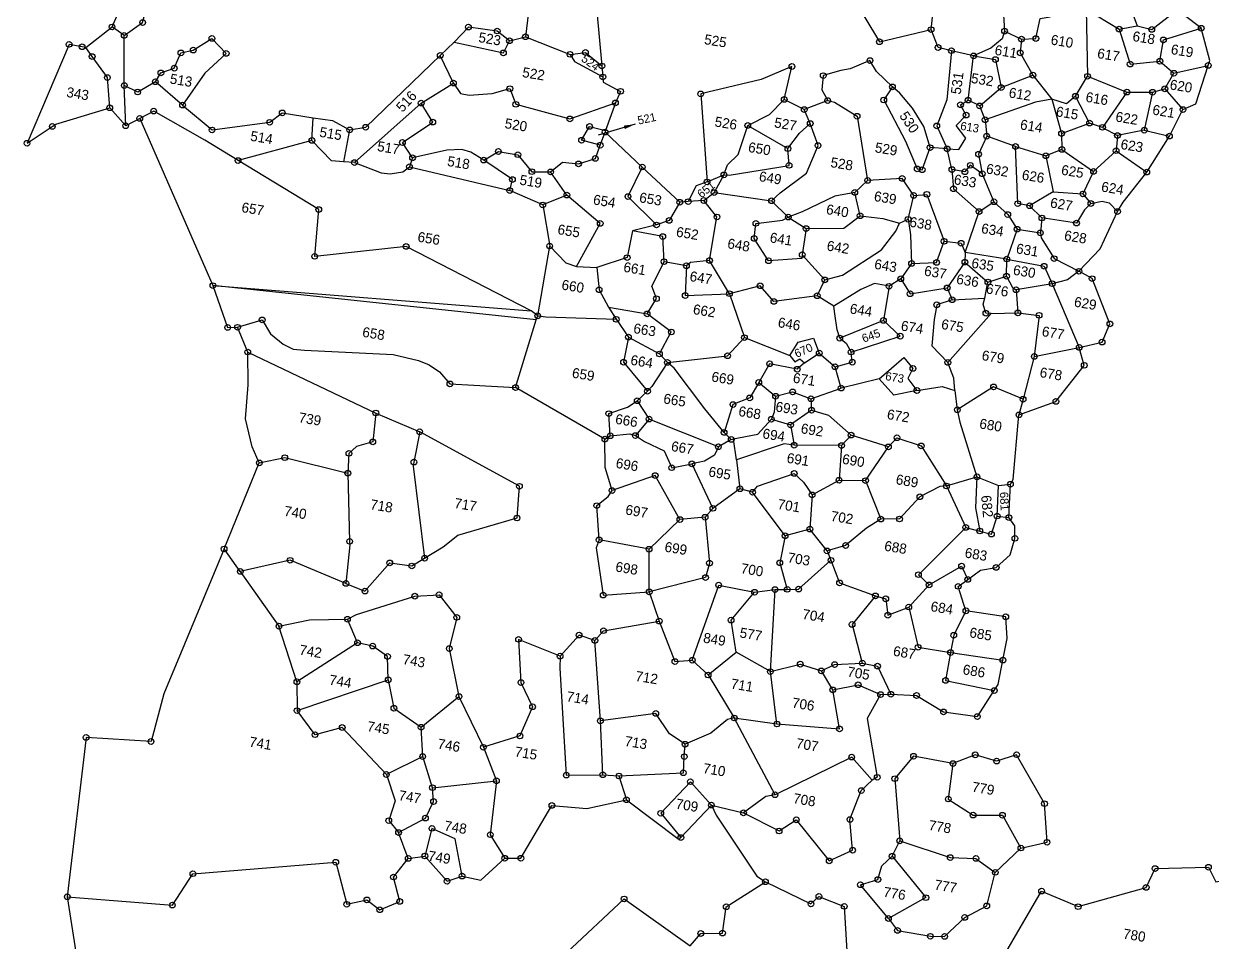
# Model space of a CAD drawing. Header units: metres. Extents: x 257001 to 263849, y 2203477 to 2206997.
# Drawn here: x 261539 to 262073, y 2205011 to 2205424 of the extents above; entities that cross this region are included whole.
import ezdxf

# ---------------------------------------------------------------- set-up
doc = ezdxf.new("R2010")
doc.units = ezdxf.units.M
doc.header["$MEASUREMENT"] = 0
for name, color, linetype in [('OFF', 1, 'Continuous'), ('POLY_PARCEL', 6, 'Continuous'), ('POLY_WATER', 4, 'Continuous'), ('SYM_ARROW', 1, 'Continuous'), ('SYM_STONE', 1, 'Continuous'), ('TEXT_PARCEL', 7, 'Continuous')]:
    doc.layers.add(name, color=color, linetype=linetype)
doc.styles.get("Standard").update_dxf_attribs({"font": 'simplex.shx'})
doc.styles.add('TEXT_MAP', font='KRDEV050.TTF', dxfattribs={"height": 1.8})
doc.dimstyles.get("Standard").update_dxf_attribs({"dimtxt": 0.18, "dimasz": 0.18, "dimexe": 0.18, "dimexo": 0.0625, "dimgap": 0.09, "dimtad": 0, "dimtih": 1, "dimtoh": 1, "dimdec": 4, "dimzin": 0, "dimdsep": 46, "dimtxsty": 'Standard', "dimcen": 0.09, "dimadec": 0, "dimazin": 0, "dimtfac": 1, "dimtdec": 4, "dimtofl": 0, "dimtmove": 0, "dimatfit": 3, "dimfxl": 1, "dimtolj": 1, "dimtzin": 0, "dimarcsym": 0})

# ---------------------------------------------------------------- blocks, each defined once
blk = doc.blocks.new('STONE')
at = {"layer": 'SYM_STONE'}
blk.add_circle((0, 0), 0.511, dxfattribs=at)
blk = doc.blocks.new('TEXTARROW')
blk.add_leader([(0, 0), (8.64, 0)], dimstyle='Standard', override={"dimtxt": 2.5, "dimasz": 2.5, "dimexe": 1.25, "dimexo": 0.625, "dimgap": 0.625, "dimtad": 1, "dimtih": 0, "dimtoh": 0, "dimzin": 8, "dimcen": 2.5, "dimtofl": 1})
blk = doc.blocks.new('FRTH')
at = {"layer": 'OFF'}
for points in [[(-7.19, 917.95), (-3.13, 922.35)], [(-1.18, 907.97), (2.17, 905.26)], [(14.29, 767.01), (23.7, 738.34)]]:
    blk.add_lwpolyline(points, dxfattribs=at)
at = {"layer": 'POLY_PARCEL'}
for points in [[(69.21, 959.82), (70.37, 932.65)], [(158.27, 946.69), (160.8, 947.2), (160.95, 950.88), (162.72, 951.44), (163.07, 955.02), (164.59, 958.86)], [(178.39, 952.43), (181.06, 952.2), (184.99, 956.43)], [(189.77, 953.85), (184.99, 956.43)], [(123.29, 953.75), (133.19, 942.07), (141.99, 945.73)], [(153.73, 953.35), (155.04, 947.6)], [(168.83, 953.86), (175.27, 951.29)], [(168.83, 953.86), (171.05, 942.02)], [(177.25, 954.33), (178.39, 952.43)], [(183.42, 946.8), (183.42, 950.68), (189.77, 953.85)], [(192.11, 947.47), (192.25, 948.37), (189.77, 953.85)], [(175.27, 951.29), (178.39, 952.43)], [(175.27, 951.29), (178.24, 945.43), (183.42, 946.8)], [(141.99, 945.73), (141.82, 949.07)], [(155.04, 947.6), (154.86, 946.19), (153.11, 944.21), (150.29, 942.31)], [(155.04, 947.6), (158.27, 946.69)], [(186.26, 945.08), (192.11, 947.47)], [(188.92, 938.9), (191.05, 940.31), (192.11, 947.47)], [(146.2, 942.59), (143.74, 942.77), (141.99, 945.73)], [(158.27, 946.69), (158.44, 944.21), (161.34, 940.63)], [(183.42, 946.8), (186.26, 945.08)], [(185.1, 942.05), (186.26, 945.08)], [(146.2, 942.59), (146.79, 933.76), (145.8, 928.84), (148.31, 925.07)], [(150.29, 942.31), (146.2, 942.59)], [(150.6, 934.32), (150.29, 942.31)], [(150.29, 942.31), (154.25, 942.31), (156.08, 937.51)], [(156.08, 937.51), (161.34, 940.63)], [(161.34, 940.63), (165.37, 936.93)], [(169.48, 938.14), (171.05, 942.02)], [(171.05, 942.02), (178.48, 940.36)], [(178.48, 940.36), (183.03, 941.09)], [(183.03, 941.09), (182.67, 934.12)], [(183.03, 941.09), (185.1, 942.05)], [(185.1, 942.05), (188.92, 938.9)], [(82.29, 939.22), (84.75, 929.71)], [(136.81, 934.47), (133.52, 936.74), (132.06, 938.48), (128.83, 936.41), (127.21, 935.86), (124.23, 934.44), (124.38, 931.87), (125.74, 930.15)], [(178.48, 940.36), (175.19, 933.42)], [(187.3, 933.81), (188.92, 938.9)], [(-3.13, 922.35), (0.42, 936.32)], [(152.81, 933.63), (156.08, 937.51)], [(165.37, 936.93), (162.56, 935.92), (154.18, 931.35)], [(169.48, 938.14), (168.11, 936.55), (165.37, 936.93)], [(165.37, 936.93), (168.11, 931.14)], [(172.76, 933.8), (169.48, 938.14)], [(118.02, 929.09), (118.42, 935.15), (113.32, 931.97), (103.06, 927.63), (106.75, 912.23)], [(136.81, 934.47), (135.65, 931.89), (140.7, 925.25), (143.58, 920.66), (144.49, 920.66), (145.24, 924.8)], [(145.24, 924.8), (143.53, 928.38), (141, 931.26), (138.32, 933.58), (136.81, 934.47)], [(148.31, 925.07), (150.37, 925.3), (151.28, 927.5), (149.23, 929.48), (150.67, 931.61), (149.38, 933.29), (150.6, 934.32)], [(152.81, 933.63), (150.6, 934.32)], [(-0.72, 921.2), (2.17, 924.03), (3.09, 933.07)], [(67.66, 931.48), (65.2, 932.85), (59.98, 932.71), (57.88, 929.63)], [(67.66, 931.48), (70.37, 932.65)], [(70.37, 932.65), (78.77, 930.84)], [(154.18, 931.35), (152.81, 933.63)], [(168.11, 931.14), (172.76, 933.8)], [(175.19, 933.42), (172.76, 933.8)], [(175.19, 933.42), (178.08, 932.4)], [(182.67, 934.12), (178.08, 932.4)], [(178.08, 932.4), (178.28, 929.68)], [(182.67, 934.12), (187.3, 933.81)], [(184.33, 926.78), (187.3, 933.81)], [(57.88, 929.63), (66.93, 929.16), (67.66, 931.48)], [(78.77, 930.84), (81.45, 931.63), (84.75, 929.71)], [(78.77, 930.84), (79.75, 929.67), (85.24, 927.79)], [(125.74, 930.15), (121.86, 927.88)], [(125.74, 930.15), (127.01, 930.05), (131.4, 928.23), (135.14, 917.18)], [(154.18, 931.35), (154.93, 928.48)], [(168.11, 931.14), (168.64, 928.32)], [(55.82, 926.87), (57.88, 929.63)], [(84.75, 929.71), (85.24, 927.79)], [(85.24, 927.79), (85.47, 926.89), (88.8, 925.76), (88.23, 923.57)], [(112.32, 923.42), (115.82, 926.01), (118.02, 929.09)], [(121.86, 927.88), (118.02, 929.09)], [(123.32, 925.58), (121.86, 927.88)], [(154.93, 928.48), (154.02, 925.05), (155.24, 921.7)], [(160.34, 927.49), (154.93, 928.48)], [(168.64, 928.32), (165.98, 926.73)], [(168.64, 928.32), (174.88, 925.34)], [(178.28, 929.68), (174.88, 925.34)], [(178.28, 929.68), (184.33, 926.78)], [(41.95, 911.04), (44.71, 911.98), (55.82, 926.87)], [(58.97, 922.36), (55.82, 926.87)], [(160.34, 927.49), (165.98, 926.73)], [(164.57, 917.4), (162.4, 917.44), (160.34, 927.49)], [(165.98, 926.73), (168.34, 920.56)], [(180.3, 918.94), (181, 920.77), (184.33, 926.78)], [(58.97, 922.36), (60.49, 920.7), (62.08, 920.7), (66.14, 921.64), (69.11, 923.01), (70.63, 920.41), (80.62, 919.4), (88.23, 923.57)], [(88.23, 923.57), (87.29, 918.38)], [(118.72, 910.77), (120.04, 912.41), (124.13, 916.7), (125.34, 921.9), (123.32, 925.58)], [(120.09, 920.48), (121.7, 923.56), (123.32, 925.58)], [(148.31, 925.07), (145.24, 924.8)], [(149.75, 921.55), (148.31, 925.07)], [(174.88, 925.34), (173.67, 921.05)], [(6.14, 913.9), (6.86, 915.64), (9.1, 916.87), (9.83, 919.76), (11.93, 920.63), (14.9, 923.23), (17.86, 920.99), (14.68, 916.87), (11.64, 910.57)], [(53.83, 917.88), (58.97, 922.36)], [(109.53, 913.97), (109.88, 915.88), (111.48, 918.02), (112.32, 923.42)], [(112.32, 923.42), (120.09, 920.48)], [(155.24, 921.7), (152.88, 922.84), (152.11, 921.55), (149.75, 921.55)], [(149.75, 921.55), (150.59, 918.2), (155.78, 914.91)], [(155.24, 921.7), (158.13, 917.08)], [(109.53, 913.97), (110.49, 914.07), (120.79, 917.56), (120.09, 920.48)], [(168.34, 920.56), (164.57, 917.4)], [(175.34, 919.59), (174.38, 918.27), (173.37, 915.7), (167.1, 915.6)], [(168.34, 920.56), (173.67, 921.05)], [(173.67, 921.05), (175.34, 919.59)], [(175.34, 919.59), (177.26, 920.34), (178.57, 920.24), (180.3, 918.94)], [(-7.19, 917.95), (-7.84, 917.97), (-10.23, 918.02), (-14.79, 899.28), (-10.8, 902.99), (-10.23, 903.52), (-1.18, 907.97)], [(53.83, 917.88), (43.76, 905.39)], [(53.9, 907.93), (51.66, 910.35), (56.44, 914.84), (53.83, 917.88)], [(86.77, 915.62), (83.32, 915.96), (84.33, 918.64), (87.27, 918.38), (87.29, 918.38)], [(86.77, 915.62), (87.24, 918.09)], [(87.29, 918.38), (87.24, 918.09)], [(87.24, 918.09), (94.85, 912.99)], [(135.14, 917.18), (133.22, 914.68)], [(143.73, 915.86), (141.2, 918.54), (135.14, 917.18)], [(155.78, 914.91), (158.13, 917.08)], [(158.13, 917.08), (160.95, 915.21), (163.03, 912.89)], [(164.57, 917.4), (167.1, 915.6)], [(175.21, 907.24), (178.32, 911.84), (180.3, 918.94)], [(78.76, 909.45), (80.57, 911.55), (83.46, 911.69), (86.29, 913.14), (86.77, 915.62)], [(143.43, 911.47), (143.73, 915.86)], [(143.73, 915.86), (146.05, 916.44), (150.45, 908.62)], [(167.1, 915.6), (167.25, 912.92)], [(6.14, 913.9), (3.31, 911.58), (0.76, 912.33)], [(11.64, 910.57), (6.14, 913.9)], [(94.85, 912.99), (93.17, 907.35), (99.05, 903.14)], [(94.85, 912.99), (102.51, 907.84)], [(106.75, 912.23), (109.53, 913.97)], [(109.53, 913.97), (108.32, 910.56)], [(133.22, 914.68), (129.79, 913.42), (124.48, 909.73), (122.16, 908.37)], [(134.84, 910.71), (133.22, 914.68)], [(154.49, 907.26), (155.78, 914.91)], [(163.03, 912.89), (162.07, 907.31)], [(163.03, 912.89), (167.25, 912.92)], [(167.25, 912.92), (167.56, 912.04), (170.44, 908.76), (175.21, 907.24)], [(11.64, 910.57), (17.58, 907.02), (27.57, 910.06), (29.52, 912.09), (35.15, 912.12)], [(35.15, 912.12), (38.62, 912.2), (41.95, 911.04)], [(35.58, 908.07), (35.15, 912.12)], [(41.95, 911.04), (41.79, 905.22)], [(66.57, 909.59), (64.04, 910.6), (62.37, 910.82), (59.77, 910.31), (53.9, 907.93)], [(66.57, 909.59), (68.91, 911.55), (72.46, 911.55), (75.43, 908.95), (78.76, 909.45)], [(106.75, 912.23), (104.93, 911.24), (103.99, 908.2)], [(108.32, 910.56), (118.72, 910.77)], [(122.16, 908.37), (118.72, 910.77)], [(125.64, 906.85), (132.31, 908.04), (134.84, 910.71)], [(134.84, 910.71), (138.93, 910.87), (142.01, 910.51)], [(142.01, 910.51), (143.43, 911.47)], [(143.43, 911.47), (144.33, 908.8), (145.34, 903.75)], [(23.08, 902.37), (16.6, 904.98), (6.7, 908.66), (4.44, 906.96)], [(72.07, 904.96), (72.22, 906.99), (66.57, 909.59)], [(82.31, 905.83), (78.76, 909.45)], [(106.7, 908.85), (103.99, 908.2)], [(106.7, 908.85), (108.32, 910.56)], [(109.48, 898.4), (109.53, 906.32), (106.7, 908.85)], [(130.44, 898.32), (133.47, 899.68), (139.59, 905.29), (141.61, 909), (142.01, 910.51)], [(145.34, 903.75), (149.74, 904.66), (150.45, 908.62)], [(150.45, 908.62), (153.53, 908.77), (154.49, 907.26)], [(4.44, 906.96), (2.17, 905.26)], [(4.44, 906.96), (22.26, 879.48)], [(35.58, 908.07), (23.08, 902.37)], [(41.79, 905.22), (39.64, 905.03), (35.58, 908.07)], [(53.9, 907.93), (53.61, 906.26)], [(102.51, 907.84), (101.17, 904.31), (99.05, 903.14)], [(103.99, 908.2), (102.51, 907.84)], [(125.73, 902.12), (125.74, 901.43), (119.94, 900.06), (116.75, 903.6), (116.6, 906.32), (121.25, 907.64)], [(121.25, 907.64), (122.16, 908.37)], [(122.16, 908.37), (125.64, 906.85)], [(125.64, 906.85), (125.73, 902.12)], [(162.07, 907.31), (154.49, 907.26)], [(154.49, 907.26), (154.74, 905.54)], [(162.07, 907.31), (168.89, 907.13), (170.84, 904.27)], [(162.52, 904.25), (162.07, 907.31)], [(175.21, 907.24), (173.42, 905.38), (170.84, 904.27)], [(177.48, 893.77), (181.36, 895.37), (182.21, 898.83), (177.75, 906.32), (175.21, 907.24)], [(43.76, 905.39), (41.79, 905.22)], [(43.76, 905.39), (48.76, 904.38), (50.43, 904.45), (52.6, 905.18), (53.61, 906.26)], [(53.61, 906.26), (72.07, 904.96)], [(78.32, 903.37), (72.07, 904.96)], [(82.31, 905.83), (78.32, 903.37)], [(86.1, 893.47), (89.04, 901.78), (82.31, 905.83)], [(154.74, 905.54), (152.37, 900.47)], [(154.74, 905.54), (159.39, 902.69)], [(79.33, 884.28), (55.35, 892.05), (39.44, 887.63), (38.8, 896.04), (23.08, 902.37)], [(78.32, 903.37), (80.75, 896.3)], [(99.05, 903.14), (95, 901.39)], [(145.34, 903.75), (143.88, 900.72)], [(159.29, 899.76), (159.39, 902.69)], [(159.39, 902.69), (162.52, 904.25)], [(162.52, 904.25), (163.93, 902.44), (164.61, 902.14)], [(170.84, 904.27), (164.61, 902.14)], [(164.61, 902.14), (165.61, 898.1)], [(170.84, 904.27), (177.48, 893.77)], [(95, 901.39), (94.81, 896.5), (89.72, 893.89)], [(101.45, 896.86), (100.49, 901.27), (95, 901.39)], [(130.44, 898.32), (125.73, 902.12)], [(143.88, 900.72), (142.01, 899.05)], [(143.88, 900.72), (145.95, 898.35), (152.37, 900.47)], [(152.37, 900.47), (153.58, 898.5)], [(109.48, 898.4), (106.14, 897.49), (105.54, 896.78)], [(113.97, 893.1), (109.48, 898.4)], [(129.58, 895.29), (130.44, 898.32)], [(142.01, 899.05), (139.38, 899.1), (137.11, 897.69), (132.82, 893.95)], [(142.01, 899.05), (142.01, 892.84)], [(153.58, 898.5), (151, 897.16), (151, 894.48), (151.31, 889.74), (154.64, 887.29)], [(153.58, 898.5), (159.29, 899.76)], [(160.9, 897.21), (159.94, 897.11), (159.19, 898.62), (159.29, 899.76)], [(160.9, 897.21), (165.61, 898.1)], [(165.61, 898.1), (169.43, 898.28), (169.78, 890.86)], [(80.66, 883.59), (80.75, 896.3)], [(80.75, 896.3), (84.08, 893.77), (86.1, 893.47)], [(99.98, 887.11), (101.19, 890.09), (100.03, 892.16), (101.45, 896.86)], [(105.54, 896.78), (101.45, 896.86)], [(105.54, 896.78), (106.2, 891.48), (113.97, 893.1)], [(154.64, 887.29), (160.9, 897.21)], [(86.1, 893.47), (89.72, 893.89)], [(89.72, 893.89), (90.78, 890), (92.97, 887.22)], [(129.58, 895.29), (122.06, 893.02), (119.18, 895.39), (113.97, 893.1)], [(132.82, 893.95), (129.58, 895.29)], [(134.79, 888.43), (134.08, 889.84), (133.22, 892.57), (132.82, 893.95)], [(168.77, 880.07), (174.92, 883.53), (178.88, 890.74), (177.48, 893.77)], [(169.78, 890.86), (177.48, 893.77)], [(113.97, 893.1), (117.91, 885.75)], [(142.01, 892.84), (134.79, 888.43)], [(137.21, 886.31), (145.45, 890.55), (142.01, 892.84)], [(169.78, 890.86), (169.04, 882.95)], [(92.97, 887.22), (94.67, 885.26)], [(92.97, 887.22), (99.98, 887.11)], [(126.45, 883.93), (127.56, 886.51), (130.14, 887.67), (131.6, 885.2)], [(134.79, 888.43), (136.1, 887.72), (137.21, 886.31)], [(156.71, 882.54), (156.16, 884.66), (154.64, 887.29)], [(80.66, 883.59), (82.16, 883.63), (94.67, 885.26)], [(94.67, 885.26), (97.35, 882.47)], [(103.33, 880.38), (104.79, 884.62), (99.98, 887.11)], [(104.99, 879.12), (115.45, 882.05), (117.91, 885.75)], [(117.91, 885.75), (126.45, 883.93)], [(129.24, 883.06), (131.6, 885.2)], [(131.6, 885.2), (134.79, 883.23)], [(134.79, 883.23), (137.72, 884.54), (137.21, 886.31)], [(142.97, 882.37), (146.71, 886.86), (148.63, 885.2), (148.02, 883.28), (149.99, 881.41)], [(22.26, 879.48), (79.33, 884.28)], [(80.66, 883.59), (79.33, 884.28)], [(80.53, 882.86), (80.66, 883.59)], [(129.24, 883.06), (128.18, 881.7), (123.13, 881.85), (121.74, 878.22)], [(126.45, 883.93), (127.52, 882.96), (128.33, 883.61), (129.24, 883.06)], [(136.5, 879.64), (134.79, 883.23)], [(169.04, 882.95), (163.46, 884.28), (157.7, 879.18)], [(169.04, 882.95), (168.77, 880.07)], [(80.53, 882.86), (22.26, 879.48)], [(78.83, 870.25), (80.53, 882.86)], [(97.35, 882.47), (97.21, 877.88), (102.3, 873.43)], [(97.35, 882.47), (103.33, 880.38)], [(142.97, 882.37), (136.5, 879.64)], [(149.99, 881.41), (146.05, 879.94), (142.97, 882.37)], [(149.99, 881.41), (154.34, 882.85), (156.71, 882.54)], [(156.71, 882.54), (157.7, 879.18)], [(22.26, 879.48), (26.1, 872.51), (27.85, 872.82)], [(104.99, 879.12), (102.92, 874.38), (102.3, 873.43)], [(103.33, 880.38), (104.99, 879.12)], [(117.07, 868.37), (112.97, 871.98), (106.36, 878.29), (104.99, 879.12)], [(131.47, 876.86), (136.5, 879.64)], [(157.7, 879.18), (158.51, 877.06), (163.13, 867.88)], [(169.27, 867.53), (169.62, 868.45), (168.77, 880.07)], [(121.74, 878.22), (120.6, 875.23), (117.82, 873.57), (117.07, 868.37)], [(121.74, 878.22), (125.13, 876.29)], [(125.13, 876.29), (128.02, 877.55), (131.47, 876.86)], [(131.47, 876.86), (131.91, 874.85)], [(27.85, 872.82), (31.99, 874.84), (33.86, 872.65), (36.39, 871.18), (38.31, 870.58), (40.38, 870.73), (56.19, 872.52), (60.84, 872.22), (62.86, 871.76), (64.88, 870.81), (67.1, 868.99), (78.83, 870.25)], [(125.13, 876.29), (125.32, 873.41), (125.05, 872.08)], [(131.91, 874.85), (128.63, 871.63)], [(131.91, 874.85), (135.04, 874.48), (139.62, 871.59)], [(30.38, 868.74), (27.85, 872.82)], [(102.3, 873.43), (100.75, 871.45)], [(146.58, 870.59), (147.83, 872.47), (152.35, 871.72), (157.99, 865.36)], [(96.15, 863.71), (78.83, 870.25)], [(97.01, 864.46), (96.1, 868.34), (99.23, 870.06), (100.75, 871.45)], [(100.75, 871.45), (103.38, 868.55)], [(118.94, 867.5), (119.79, 867.84), (123.08, 869.05), (125.05, 872.08)], [(125.05, 872.08), (128.63, 871.63)], [(128.63, 871.63), (129.85, 868.14)], [(139.62, 871.59), (138.24, 869.46)], [(146.58, 870.59), (139.62, 871.59)], [(143.51, 863.95), (146.58, 870.59)], [(35.65, 849.45), (33.91, 852.08), (31.94, 856.82), (31.39, 862.93), (30.38, 868.74)], [(30.38, 868.74), (54.83, 861.67)], [(103.38, 868.55), (101.45, 865.23)], [(116.46, 865.67), (103.53, 868.52), (103.38, 868.55)], [(117.07, 868.37), (118.53, 867.33)], [(129.85, 868.14), (128.03, 868.09), (120.05, 863.9)], [(138.24, 869.46), (129.85, 868.14)], [(138.24, 869.46), (138.8, 863.26)], [(118.53, 867.33), (116.46, 865.67)], [(118.53, 867.33), (118.94, 867.5)], [(120.05, 863.9), (118.95, 867.46), (118.94, 867.5)], [(157.99, 865.36), (163.13, 867.88)], [(163.13, 867.88), (163.76, 862.35), (165.21, 858.36)], [(163.13, 867.88), (167.2, 866.94)], [(167.2, 866.94), (169.27, 867.53)], [(167.85, 861.52), (167.2, 866.94)], [(169.97, 861.59), (169.27, 867.53)], [(96.15, 863.71), (97.01, 864.46)], [(97.01, 864.46), (100.4, 865.37), (101.45, 865.23)], [(101.45, 865.23), (103.22, 864.42), (106.97, 863.36), (108.81, 860.6), (112.27, 861.87)], [(116.46, 865.67), (116.01, 864.05), (114.44, 862.69), (112.27, 861.87)], [(120.05, 863.9), (121.51, 858.85)], [(138.8, 863.26), (143.51, 863.95)], [(143.51, 863.95), (147.33, 857.59)], [(157.99, 865.36), (156.86, 865.11), (153.6, 862.67), (150.65, 858.15), (147.33, 857.59)], [(157.99, 865.36), (162.62, 858.59)], [(54.83, 861.67), (55.13, 856.47), (52.4, 855.16), (51.24, 853.74), (51.62, 850.21)], [(54.83, 861.67), (63.14, 859.63)], [(98.91, 854.81), (97, 858.69), (96.15, 863.71)], [(112.27, 861.87), (117.29, 854.6)], [(123.86, 858.61), (124.57, 859.82), (130.68, 863.15), (132.55, 861.89), (134.47, 859.87)], [(134.47, 859.87), (138.8, 863.26)], [(63.14, 859.63), (63, 854.09), (62.99, 853.37), (67.7, 837.38)], [(67.7, 837.38), (70.67, 839.92), (72.89, 842.44), (82.89, 847.19), (82.39, 852.87), (63.14, 859.63)], [(134.47, 859.87), (135.07, 853.76)], [(164.5, 849.43), (166.49, 851.42), (169.17, 852.38), (171.29, 855.05), (171.64, 858.08), (171.29, 860.3), (169.97, 861.59)], [(165.21, 858.36), (167.36, 858.16), (167.85, 861.52)], [(167.85, 861.52), (169.97, 861.59)], [(111.78, 851.66), (106.12, 858.73), (98.91, 854.81)], [(121.51, 858.85), (117.29, 854.6)], [(123.86, 858.61), (121.51, 858.85)], [(130.88, 851.84), (123.86, 858.61)], [(147.33, 857.59), (145.07, 855.59), (141.88, 851.89), (138.74, 850.38)], [(157.81, 847.35), (155.62, 848.84), (162.62, 858.59)], [(162.62, 858.59), (165.21, 858.36)], [(98.06, 845.69), (96.65, 851.7), (98.41, 853.68), (98.91, 854.81)], [(117.29, 854.6), (116.16, 852.79)], [(135.07, 853.76), (130.88, 851.84)], [(138.74, 850.38), (135.07, 853.76)], [(35.65, 849.45), (40, 851.11), (51.62, 850.21)], [(107.18, 845.51), (111.78, 851.66)], [(116.16, 852.79), (118.28, 844.81), (118, 842.12), (108.45, 837.95)], [(116.16, 852.79), (111.78, 851.66)], [(130.88, 851.84), (130.72, 846.91), (132.82, 842.42)], [(157.81, 847.35), (163.01, 851.61), (164.5, 849.43)], [(31.92, 833.17), (35.65, 849.45)], [(51.62, 850.21), (53.93, 838.18), (54.04, 837.59), (54.5, 830.62)], [(132.82, 842.42), (134.83, 842.79), (139.71, 848.84)], [(138.74, 850.38), (139.71, 848.84)], [(139.71, 848.84), (141.9, 845.09), (148.62, 843.82)], [(165.08, 843.82), (163, 847.93), (164.5, 849.43)], [(154.84, 842.83), (157.81, 847.35)], [(98.06, 845.69), (97.78, 844.24), (100.39, 836.05), (108.45, 837.95)], [(107.18, 845.51), (98.06, 845.69)], [(108.45, 837.95), (107.18, 845.51)], [(130.66, 842.02), (132.82, 842.42)], [(148.62, 843.82), (145.32, 838.1), (148.25, 831.55)], [(148.62, 843.82), (150.53, 843.61), (151.38, 840.76), (154.84, 842.83)], [(154.84, 842.83), (157.68, 835.97), (163.58, 835.98)], [(165.08, 843.82), (163.63, 839.14), (163.58, 835.98)], [(173.06, 836.17), (173.16, 840.13), (172.3, 843.92), (165.08, 843.82)], [(118.07, 827.11), (120.55, 841.17), (127.12, 840.96)], [(125.57, 829.8), (123.76, 835.35), (127.12, 840.96)], [(127.12, 840.96), (130.66, 842.02)], [(132.22, 827.36), (130.66, 842.02)], [(54.5, 830.62), (58.09, 829.82), (61.67, 835.53), (65.66, 835.63), (67.7, 837.38)], [(108.45, 837.95), (111.07, 833.08)], [(163.58, 835.98), (173.06, 836.17)], [(172.43, 830.53), (172.96, 831.73), (173.06, 836.17)], [(163.58, 835.98), (163.51, 830.9), (172.43, 830.53)], [(31.92, 833.17), (25.45, 805.78), (24.59, 796.95), (12.97, 795.78), (14.29, 767.01)], [(35.45, 829.66), (31.92, 833.17)], [(54.5, 830.62), (43.94, 833.09), (35.45, 829.66)], [(100.23, 827.78), (101.49, 829.75), (111.07, 833.08)], [(111.07, 833.08), (115.03, 826.36), (118.07, 827.11)], [(35.45, 829.66), (43.89, 821.1)], [(55.81, 824.33), (57.27, 825.42), (67.07, 830.37), (71.32, 831.33), (75.11, 827.84), (74.7, 822.09), (77.81, 813.87)], [(121.29, 824.95), (125.57, 829.8)], [(132.22, 827.36), (125.57, 829.8)], [(141.23, 828.98), (143.4, 830.49), (148.25, 831.55)], [(148.25, 831.55), (151.03, 831.45), (154.21, 826.86)], [(154.21, 826.86), (158.81, 827.39), (164.06, 825.27), (170.18, 825.42), (172.43, 830.53)], [(100.23, 827.78), (97.29, 828.25), (94.53, 823.99)], [(103.56, 813.68), (100.23, 827.78)], [(132.22, 827.36), (137.3, 829.55), (141.23, 828.98)], [(143.81, 825.95), (141.23, 828.98)], [(143.81, 825.95), (148.15, 827.58), (152.41, 826.51)], [(94.53, 823.99), (86.69, 825.74), (88.38, 818.16), (91.14, 814.21), (89.76, 808.67), (83.6, 805.6)], [(118.07, 827.11), (121.29, 824.95)], [(134.92, 818.28), (132.22, 827.36)], [(134.92, 818.28), (146.13, 819.23), (143.81, 825.95)], [(152.41, 826.51), (150.72, 821.87), (154.23, 811.76), (153.41, 811.11)], [(152.41, 826.51), (154.21, 826.86)], [(43.89, 821.1), (49.09, 823.12), (55.81, 824.33)], [(58.28, 820.45), (55.81, 824.33)], [(94.53, 823.99), (94.84, 821.82), (99.1, 803.09), (105.56, 804.22)], [(121.29, 824.95), (127.19, 818.1)], [(48.68, 811.77), (43.89, 821.1)], [(58.28, 820.45), (48.68, 811.77)], [(64.8, 814.77), (63.99, 818.91), (61.06, 820.3), (58.28, 820.45)], [(181.73, 803.42), (186.18, 805.19), (184.61, 811.96), (178.25, 819.82), (174.89, 818.11), (170.93, 818.59), (167.23, 816.4)], [(127.19, 818.1), (126, 817.66), (123.49, 814.71), (119.23, 812.02)], [(127.19, 818.1), (134.92, 818.28)], [(136.63, 805.68), (127.19, 818.1)], [(49.54, 806.67), (64.8, 814.77)], [(64.8, 814.77), (66.63, 809.92), (72, 807.34)], [(119.23, 812.02), (116.16, 813.43), (113.15, 816.62), (103.56, 813.68)], [(167.23, 816.4), (160.05, 816.54), (157.38, 812.03)], [(167.23, 816.4), (167.44, 809.98), (172.29, 807.86), (177.49, 808.68), (181.73, 803.42)], [(72, 807.34), (77.81, 813.87)], [(77.81, 813.87), (83.6, 805.6)], [(105.56, 804.22), (103.56, 813.68)], [(153.41, 811.11), (149.11, 814.59), (136.63, 805.68)], [(48.68, 811.77), (49.54, 806.67)], [(108.45, 804.47), (119.76, 806.92), (119.46, 809.8), (119.23, 812.02)], [(131.58, 801.57), (138.4, 799.39), (141.13, 801.87), (148.15, 795.56), (151.99, 798.13), (150.63, 803.48), (151.79, 808.94), (153.41, 811.11)], [(157.38, 812.03), (160.05, 801.16)], [(67.22, 797.96), (58.03, 805), (53.43, 802.93), (49.54, 806.67)], [(73.13, 802.2), (72, 807.34)], [(83.6, 805.6), (86.9, 800.06)], [(105.56, 804.22), (108.45, 804.47)], [(108.45, 804.47), (110.47, 800.48)], [(125.66, 802), (121.26, 805.54), (116.94, 799.08), (121.22, 795.36)], [(136.63, 805.68), (135.06, 805.1), (131.58, 801.57)], [(186.64, 796.4), (193.57, 794.7), (205.05, 800.09), (206.08, 803.68), (215.49, 805.47), (217.25, 803.11), (221.56, 804.81), (229.26, 801.32), (228.31, 798.1), (223.63, 796.1), (221.99, 791.58), (221.08, 786.42), (220.84, 780.41), (214.4, 778.13), (203.95, 777.53), (203.1, 775.4), (194.3, 775.04), (182.82, 779.56), (181.48, 782.93), (186.64, 796.4)], [(73.13, 802.2), (67.22, 797.96)], [(75.76, 796.97), (73.13, 802.2)], [(121.22, 795.36), (125.66, 802)], [(125.66, 802), (126.78, 800.37), (135.81, 790.72), (137.46, 790)], [(125.66, 802), (131.58, 801.57)], [(177.9, 798.36), (181.73, 803.42)], [(75.76, 796.97), (86.9, 800.06)], [(86.9, 800.06), (87.38, 790.33), (90.62, 786.57)], [(90.62, 786.57), (93.49, 787.05), (97.43, 797.3), (103.7, 797.75), (110.47, 800.48)], [(110.47, 800.48), (120.97, 795), (121.22, 795.36)], [(159.16, 798.22), (160.05, 801.16)], [(160.05, 801.16), (169.49, 799.66), (174.07, 800.27), (177.9, 798.36)], [(67.22, 797.96), (69.55, 793.57), (68.99, 789.86), (71.07, 788.04)], [(160.32, 787.08), (154.37, 792.24), (157.31, 793.67), (157.59, 796.2), (159.16, 798.22)], [(159.16, 798.22), (166.34, 791.86), (160.32, 787.08)], [(160.32, 787.08), (162.27, 785.24), (168.26, 785.15), (170.79, 785.54), (173.8, 789.5), (177.36, 792.17), (177.9, 798.36)], [(71.07, 788.04), (75.41, 791.37), (76.37, 794.55), (75.76, 796.97)], [(83.59, 782.18), (81.28, 788.6), (76.87, 789.75), (76.42, 784.65)], [(104.32, 771.6), (112.94, 782.84), (125.99, 776.45), (127.52, 778.96), (131.36, 779.67), (131.26, 784.44), (137.46, 790)], [(137.46, 790), (146.18, 787.4), (147.36, 788.97), (152.14, 787.94), (153.91, 780.14), (160.45, 774.69), (163.27, 772.34), (164.2, 769.68), (164.5, 766.19), (168.63, 760.35), (167.55, 752.68)], [(73.54, 783.74), (71.07, 788.04)], [(83.59, 782.18), (87.03, 782.03), (90.62, 786.57)], [(14.29, 767.01), (33.13, 768.6), (35.86, 774.76), (60.81, 780.94), (63.99, 773.82), (67.43, 775.19), (70, 773.82), (73.29, 775.87), (71.47, 780.01), (73.54, 783.74)], [(73.54, 783.74), (76.42, 784.65)], [(76.42, 784.65), (81.07, 780.82), (83.59, 782.18)]]:
    blk.add_lwpolyline(points, dxfattribs=at)
at = {"layer": 'POLY_WATER'}
for points in [[(-0.72, 921.2), (-3.13, 922.35)], [(0.76, 912.33), (-0.72, 921.2)], [(-1.18, 907.97), (-2.48, 913.25), (-5.78, 916.54), (-7.19, 917.95)], [(2.17, 905.26), (0.76, 912.33)]]:
    blk.add_lwpolyline(points, dxfattribs=at)
at = {"layer": 'SYM_ARROW', "xscale": 0.8, "yscale": 0.8, "zscale": 0.8, "rotation": 205.7439569216607}
blk.add_blockref('TEXTARROW', (92.31, 920.36), dxfattribs=at)
at = {"layer": 'SYM_STONE'}
for p in [(189.77, 953.85), (175.27, 951.29), (181.06, 952.2), (183.42, 950.68), (155.04, 947.6), (158.27, 946.69), (160.8, 947.2), (183.42, 946.8), (192.11, 947.47), (141.99, 945.73), (178.24, 945.43), (186.26, 945.08), (143.74, 942.77), (146.2, 942.59), (150.29, 942.31), (154.25, 942.31), (158.44, 944.21), (133.19, 942.07), (161.34, 940.63), (171.05, 942.02), (178.48, 940.36), (183.03, 941.09), (185.1, 942.05), (132.06, 938.48), (169.48, 938.14), (188.92, 938.9), (156.08, 937.51), (118.42, 935.15), (124.23, 934.44), (136.81, 934.47), (150.6, 934.32), (152.81, 933.63), (172.76, 933.8), (182.67, 934.12), (187.3, 933.81), (59.98, 932.71), (65.2, 932.85), (70.37, 932.65), (81.45, 931.63), (135.65, 931.89), (149.38, 933.29), (150.67, 931.61), (175.19, 933.42), (178.08, 932.4), (67.66, 931.48), (78.77, 930.84), (84.75, 929.71), (125.74, 930.15), (154.18, 931.35), (168.11, 931.14), (178.28, 929.68), (66.93, 929.16), (85.24, 927.79), (103.06, 927.63), (118.02, 929.09), (121.86, 927.88), (131.4, 928.23), (145.8, 928.84), (154.93, 928.48), (160.34, 927.49), (168.64, 928.32), (55.82, 926.87), (88.8, 925.76), (123.32, 925.58), (165.98, 926.73), (174.88, 925.34), (184.33, 926.78), (2.17, 924.03), (14.9, 923.23), (69.11, 923.01), (88.23, 923.57), (112.32, 923.42), (145.24, 924.8), (148.31, 925.07), (154.02, 925.05), (-3.13, 922.35), (-0.72, 921.2), (17.86, 920.99), (58.97, 922.36), (125.34, 921.9), (149.75, 921.55), (152.11, 921.55), (152.88, 922.84), (155.24, 921.7), (173.67, 921.05), (9.83, 919.76), (11.93, 920.63), (70.63, 920.41), (80.62, 919.4), (120.09, 920.48), (143.58, 920.66), (144.49, 920.66), (175.34, 919.59), (180.3, 918.94), (-10.23, 918.02), (-7.84, 917.97), (9.1, 916.87), (53.83, 917.88), (84.33, 918.64), (87.24, 918.09), (120.79, 917.56), (135.14, 917.18), (141.2, 918.54), (150.59, 918.2), (158.13, 917.08), (162.4, 917.44), (164.57, 917.4), (-5.78, 916.54), (6.86, 915.64), (56.44, 914.84), (83.32, 915.96), (86.77, 915.62), (133.22, 914.68), (143.73, 915.86), (146.05, 916.44), (155.78, 914.91), (160.95, 915.21), (167.1, 915.6), (173.37, 915.7), (-2.48, 913.25), (0.76, 912.33), (6.14, 913.9), (86.29, 913.14), (94.85, 912.99), (109.53, 913.97), (163.03, 912.89), (167.25, 912.92), (3.31, 911.58), (11.64, 910.57), (29.52, 912.09), (41.95, 911.04), (44.71, 911.98), (51.66, 910.35), (68.91, 911.55), (72.46, 911.55), (83.46, 911.69), (106.75, 912.23), (108.32, 910.56), (118.72, 910.77), (134.84, 910.71), (143.43, 911.47), (6.7, 908.66), (27.57, 910.06), (35.58, 908.07), (66.57, 909.59), (75.43, 908.95), (78.76, 909.45), (103.99, 908.2), (106.7, 908.85), (122.16, 908.37), (150.45, 908.62), (153.53, 908.77), (170.44, 908.76), (-1.18, 907.97), (4.44, 906.96), (17.58, 907.02), (53.61, 906.26), (53.9, 907.93), (72.22, 906.99), (93.17, 907.35), (102.51, 907.84), (109.53, 906.32), (116.6, 906.32), (125.64, 906.85), (162.07, 907.31), (168.89, 907.13), (175.21, 907.24), (177.75, 906.32), (2.17, 905.26), (43.76, 905.39), (72.07, 904.96), (82.31, 905.83), (101.17, 904.31), (149.74, 904.66), (154.74, 905.54), (162.52, 904.25), (170.84, 904.27), (-10.8, 902.99), (23.08, 902.37), (78.32, 903.37), (89.04, 901.78), (99.05, 903.14), (116.75, 903.6), (125.73, 902.12), (145.34, 903.75), (159.39, 902.69), (164.61, 902.14), (100.49, 901.27), (119.94, 900.06), (143.88, 900.72), (152.37, 900.47), (-14.79, 899.28), (109.48, 898.4), (130.44, 898.32), (142.01, 899.05), (145.95, 898.35), (153.58, 898.5), (165.61, 898.1), (169.43, 898.28), (182.21, 898.83), (38.8, 896.04), (80.75, 896.3), (94.81, 896.5), (101.45, 896.86), (105.54, 896.78), (119.18, 895.39), (129.58, 895.29), (151, 897.16), (159.94, 897.11), (181.36, 895.37), (113.97, 893.1), (177.48, 893.77), (55.35, 892.05), (106.2, 891.48), (122.06, 893.02), (142.01, 892.84), (90.78, 890), (101.19, 890.09), (145.45, 890.55), (169.78, 890.86), (178.88, 890.74), (39.44, 887.63), (99.98, 887.11), (134.79, 888.43), (154.64, 887.29), (94.67, 885.26), (104.79, 884.62), (117.91, 885.75), (131.6, 885.2), (137.21, 886.31), (148.63, 885.2), (80.66, 883.59), (97.35, 882.47), (134.79, 883.23), (137.72, 884.54), (163.46, 884.28), (169.04, 882.95), (174.92, 883.53), (103.33, 880.38), (115.45, 882.05), (123.13, 881.85), (128.18, 881.7), (149.99, 881.41), (22.26, 879.48), (104.99, 879.12), (121.74, 878.22), (136.5, 879.64), (157.7, 879.18), (168.77, 880.07), (97.21, 877.88), (125.13, 876.29), (128.02, 877.55), (131.47, 876.86), (31.99, 874.84), (120.6, 875.23), (131.91, 874.85), (26.1, 872.51), (27.85, 872.82), (102.3, 873.43), (117.82, 873.57), (125.05, 872.08), (147.83, 872.47), (78.83, 870.25), (100.75, 871.45), (128.63, 871.63), (139.62, 871.59), (146.58, 870.59), (152.35, 871.72), (30.38, 868.74), (67.1, 868.99), (96.1, 868.34), (103.38, 868.55), (117.07, 868.37), (129.85, 868.14), (138.24, 869.46), (163.13, 867.88), (169.27, 867.53), (116.46, 865.67), (118.53, 867.33), (96.15, 863.71), (97.01, 864.46), (101.45, 865.23), (138.8, 863.26), (143.51, 863.95), (157.99, 865.36), (54.83, 861.67), (112.27, 861.87), (130.68, 863.15), (153.6, 862.67), (167.85, 861.52), (169.97, 861.59), (63.14, 859.63), (108.81, 860.6), (134.47, 859.87), (106.12, 858.73), (121.51, 858.85), (123.86, 858.61), (147.33, 857.59), (150.65, 858.15), (162.62, 858.59), (165.21, 858.36), (167.36, 858.16), (171.64, 858.08), (55.13, 856.47), (98.91, 854.81), (51.24, 853.74), (63, 854.09), (82.39, 852.87), (116.16, 852.79), (117.29, 854.6), (135.07, 853.76), (40, 851.11), (96.65, 851.7), (111.78, 851.66), (130.88, 851.84), (141.88, 851.89), (163.01, 851.61), (169.17, 852.38), (35.65, 849.45), (51.62, 850.21), (138.74, 850.38), (139.71, 848.84), (155.62, 848.84), (164.5, 849.43), (82.89, 847.19), (130.72, 846.91), (157.81, 847.35), (163, 847.93), (98.06, 845.69), (107.18, 845.51), (118.28, 844.81), (141.9, 845.09), (118, 842.12), (130.66, 842.02), (132.82, 842.42), (134.83, 842.79), (148.62, 843.82), (150.53, 843.61), (154.84, 842.83), (165.08, 843.82), (172.3, 843.92), (120.55, 841.17), (127.12, 840.96), (151.38, 840.76), (53.93, 838.18), (108.45, 837.95), (145.32, 838.1), (163.63, 839.14), (61.67, 835.53), (65.66, 835.63), (67.7, 837.38), (100.39, 836.05), (157.68, 835.97), (163.58, 835.98), (173.06, 836.17), (123.76, 835.35), (31.92, 833.17), (43.94, 833.09), (71.32, 831.33), (111.07, 833.08), (148.25, 831.55), (151.03, 831.45), (35.45, 829.66), (54.5, 830.62), (58.09, 829.82), (67.07, 830.37), (101.49, 829.75), (137.3, 829.55), (143.4, 830.49), (163.51, 830.9), (172.43, 830.53), (75.11, 827.84), (97.29, 828.25), (100.23, 827.78), (118.07, 827.11), (132.22, 827.36), (141.23, 828.98), (148.15, 827.58), (158.81, 827.39), (86.69, 825.74), (115.03, 826.36), (121.29, 824.95), (143.81, 825.95), (152.41, 826.51), (154.21, 826.86), (164.06, 825.27), (170.18, 825.42), (55.81, 824.33), (94.53, 823.99), (43.89, 821.1), (74.7, 822.09), (58.28, 820.45), (61.06, 820.3), (63.99, 818.91), (146.13, 819.23), (170.93, 818.59), (178.25, 819.82), (88.38, 818.16), (113.15, 816.62), (127.19, 818.1), (134.92, 818.28), (160.05, 816.54), (167.23, 816.4), (174.89, 818.11), (64.8, 814.77), (91.14, 814.21), (149.11, 814.59), (77.81, 813.87), (103.56, 813.68), (48.68, 811.77), (66.63, 809.92), (119.23, 812.02), (154.23, 811.76), (157.38, 812.03), (167.44, 809.98), (184.61, 811.96), (89.76, 808.67), (119.46, 809.8), (151.79, 808.94), (172.29, 807.86), (177.49, 808.68), (49.54, 806.67), (72, 807.34), (119.76, 806.92), (136.63, 805.68), (58.03, 805), (83.6, 805.6), (105.56, 804.22), (108.45, 804.47), (121.26, 805.54), (186.18, 805.19), (206.08, 803.68), (215.49, 805.47), (53.43, 802.93), (73.13, 802.2), (99.1, 803.09), (125.66, 802), (131.58, 801.57), (141.13, 801.87), (150.63, 803.48), (181.73, 803.42), (86.9, 800.06), (110.47, 800.48), (138.4, 799.39), (160.05, 801.16), (169.49, 799.66), (174.07, 800.27), (205.05, 800.09), (67.22, 797.96), (97.43, 797.3), (116.94, 799.08), (151.99, 798.13), (159.16, 798.22), (177.9, 798.36), (12.97, 795.78), (24.59, 796.95), (75.76, 796.97), (121.21, 795.36), (148.15, 795.56), (186.64, 796.4), (76.37, 794.55), (157.31, 793.67), (193.57, 794.7), (75.41, 791.37), (154.37, 792.24), (166.34, 791.86), (177.36, 792.17), (68.99, 789.86), (76.87, 789.75), (87.38, 790.33), (137.46, 790), (147.36, 788.97), (173.8, 789.5), (71.07, 788.04), (90.62, 786.57), (93.49, 787.05), (146.18, 787.4), (152.14, 787.94), (160.32, 787.08), (76.42, 784.65), (131.26, 784.44), (162.27, 785.24), (168.26, 785.15), (170.79, 785.54), (73.54, 783.74), (112.94, 782.84), (60.81, 780.94), (81.07, 780.82), (83.59, 782.18), (71.47, 780.01), (127.52, 778.96), (131.36, 779.67), (73.29, 775.87), (35.86, 774.76), (63.99, 773.82), (67.43, 775.19), (70, 773.82), (33.13, 768.6), (14.29, 767.01)]:
    blk.add_blockref('STONE', p, dxfattribs=at)
at = {"layer": 'TEXT_PARCEL', "style": 'TEXT_MAP'}
for s, height, p in [('618', 1.8, (177.89, 949.59)), ('619', 1.8, (185.06, 948.39)), ('610', 1.8, (163.51, 946.58)), ('617', 1.8, (172.14, 945.54)), ('611', 1.8, (153.88, 943.13)), ('620', 1.8, (185.89, 942.11)), ('532', 1.8, (150.51, 937.46)), ('616', 1.8, (171.36, 937.45)), ('621', 1.8, (183.55, 937.14)), ('525', 1.8, (102.13, 936.56)), ('612', 1.8, (157.62, 936)), ('622', 1.8, (177.22, 934.84)), ('615', 1.8, (166.52, 934.03)), ('523', 1.8, (62.1, 930.34)), ('614', 1.8, (160.55, 930.67)), ('613', 1.5, (149.99, 928.84)), ('623', 1.8, (178.92, 930.12)), ('522', 1.8, (70.88, 925.43)), ('527', 1.8, (116.96, 923.86)), ('625', 1.8, (169.15, 923.84)), ('526', 1.8, (106.38, 922.29)), ('529', 1.8, (135.51, 922.38)), ('632', 1.8, (155.81, 921.86)), ('626', 1.8, (162.33, 921.82)), ('624', 1.8, (176.73, 922.03)), ('650', 1.8, (113.06, 918.75)), ('528', 1.8, (128.08, 918.46)), ('633', 1.8, (150.43, 919.02)), ('627', 1.8, (168.15, 917.71)), ('520', 1.8, (69.25, 915.87)), ('513', 1.8, (8.66, 914.02)), ('649', 1.8, (115.83, 913.89)), ('639', 1.8, (136.77, 913.73)), ('634', 1.8, (156.69, 911.15)), ('628', 1.8, (171.59, 912.32)), ('515', 1.8, (36.7, 908.94)), ('640', 1.8, (128.68, 910.02)), ('638', 1.8, (143.79, 910.21)), ('343', 1.8, (-9.26, 908.64)), ('517', 1.8, (47.35, 908.11)), ('518', 1.8, (60.19, 907.51)), ('631', 1.8, (163.45, 908.6)), ('514', 1.8, (24.58, 906.23)), ('519', 1.8, (73.53, 906.3)), ('654', 1.8, (87.13, 904.95)), ('653', 1.8, (95.24, 906.67)), ('635', 1.8, (155.97, 904.75)), ('630', 1.8, (163.54, 904.72)), ('641', 1.8, (119.52, 903.38)), ('642', 1.8, (129.85, 903.58)), ('652', 1.8, (102.77, 901.66)), ('648', 1.8, (112.19, 901.08)), ('643', 1.8, (138.8, 901.72)), ('637', 1.8, (147.82, 901.98)), ('636', 1.8, (153.76, 901.46)), ('676', 1.8, (159.29, 900.63)), ('629', 1.8, (175.27, 900.85)), ('655', 1.8, (81.7, 898.64)), ('647', 1.8, (106.46, 894.19)), ('677', 1.8, (170.43, 894.69)), ('657', 1.8, (25.1, 893.34)), ('656', 1.8, (57.13, 893.24)), ('661', 1.8, (94.46, 893.89)), ('644', 1.8, (135.75, 893.12)), ('675', 1.8, (152.4, 893.03)), ('674', 1.8, (145.31, 891.58)), ('660', 1.8, (84.02, 888.95)), ('662', 1.8, (108.01, 888.44)), ('646', 1.8, (123.43, 888.58)), ('679', 1.8, (160.49, 888.68)), ('678', 1.8, (171.24, 887.36)), ('663', 1.8, (98.01, 883.33)), ('673', 1.5, (144, 882.33)), ('671', 1.8, (127.7, 879.21)), ('664', 1.8, (98.42, 877.63)), ('669', 1.8, (113.24, 877.04)), ('658', 1.8, (50.12, 874.78)), ('672', 1.8, (145.42, 875.49)), ('680', 1.8, (162.05, 876.53)), ('659', 1.8, (88.44, 873.65)), ('693', 1.8, (125.46, 873.6)), ('665', 1.8, (105.37, 871.76)), ('668', 1.8, (119.03, 871.71)), ('692', 1.8, (130.57, 870.47)), ('694', 1.8, (123.94, 868.46)), ('666', 1.8, (97.44, 866.74)), ('690', 1.8, (138.78, 866.26)), ('691', 1.8, (128.94, 864.84)), ('689', 1.8, (148.88, 864.21)), ('667', 1.8, (108.13, 863.55)), ('695', 1.8, (115.48, 860.13)), ('739', 1.8, (41.34, 857.78)), ('696', 1.8, (98.82, 858.95)), ('701', 1.8, (128.67, 856.39)), ('702', 1.8, (138.43, 855.83)), ('688', 1.8, (148.77, 852.11)), ('683', 1.8, (163.22, 853.23)), ('697', 1.8, (101.88, 850.97)), ('717', 1.8, (71.39, 847.15)), ('703', 1.8, (132, 847.22)), ('699', 1.8, (109.9, 845.54)), ('718', 1.8, (56.54, 844.47)), ('700', 1.8, (124.02, 843.95)), ('684', 1.8, (158.74, 842.74)), ('740', 1.8, (41.48, 840.8)), ('698', 1.8, (101.77, 840.59)), ('685', 1.8, (166.37, 839.25)), ('704', 1.8, (136.25, 837.63)), ('577', 1.8, (125.69, 832.52)), ('687', 1.8, (153.4, 833.74)), ('686', 1.8, (166.26, 832.5)), ('849', 1.8, (119.38, 830.56)), ('705', 1.8, (145.89, 828.74)), ('712', 1.8, (108.5, 821.8)), ('711', 1.8, (125.61, 823.22)), ('706', 1.8, (137, 821.64)), ('743', 1.8, (66.8, 817.98)), ('742', 1.8, (48.22, 816.66)), ('714', 1.8, (96.89, 816.19)), ('707', 1.8, (138.89, 814.57)), ('744', 1.8, (54.37, 812.22)), ('779', 1.8, (171.31, 811.97)), ('713', 1.8, (108.5, 809.97)), ('710', 1.8, (123.14, 807.44)), ('745', 1.8, (62.45, 805.09)), ('715', 1.8, (89.33, 804.9)), ('708', 1.8, (139.98, 804.74)), ('746', 1.8, (75.45, 804.05)), ('778', 1.8, (164.77, 803.93)), ('709', 1.8, (119.35, 800.36)), ('741', 1.8, (42.02, 798.92)), ('747', 1.8, (70.03, 793.78)), ('777', 1.8, (167.52, 793.56)), ('748', 1.8, (79.01, 789.72)), ('776', 1.8, (158.67, 790.79)), ('780', 1.8, (202.35, 790.37)), ('749', 1.8, (77.02, 783.93))]:
    blk.add_text(s, height=height, dxfattribs=at).set_placement(p)
for s, height, rotation, p in [('531', 1.8, 91.4451, (149.11, 935.03)), ('524', 1.5, 333.002, (80.81, 930.07)), ('530', 1.8, 313.427, (138.79, 929.54)), ('521', 1.5, 21.7867, (92.96, 920.38)), ('516', 1.8, 56.4881, (50.8, 915.58)), ('651', 1.5, 47.8161, (106.23, 909.12)), ('645', 1.5, 29.4382, (139.17, 888.31)), ('670', 1.5, 33.1526, (127.74, 883.67)), ('681', 1.5, 282.1022, (167.62, 865.83)), ('682', 1.8, 284.6297, (164.41, 864.66))]:
    blk.add_text(s, height=height, rotation=rotation, dxfattribs=at).set_placement(p)

msp = doc.modelspace()

# ---------------------------------------------------------------- block references
at = {"xscale": 2.505484938487405, "yscale": 2.505484938487405, "zscale": 2.505484938487405, "rotation": 350.6616796215294}
msp.add_blockref('FRTH', (261211.09, 2203141.21), dxfattribs=at)

doc.saveas('drawing.dxf')
